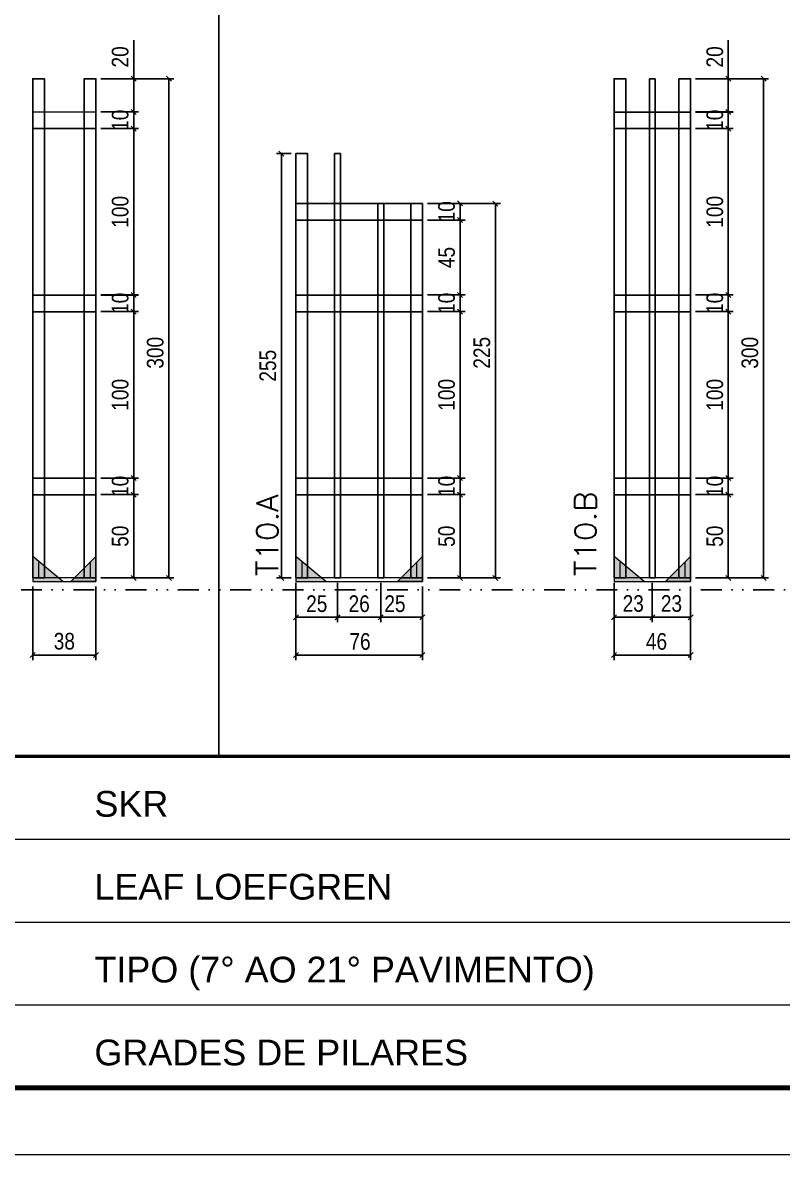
# Model space of a CAD drawing. Extents: x 14400 to 27878, y -21631 to 6985.
# Drawn here: x 19838 to 20294, y -957 to -277 of the extents above; entities that cross this region are included whole.
import ezdxf

# ---------------------------------------------------------------- set-up
doc = ezdxf.new("R2010")
doc.units = 0
for name, pattern in [('CONTINUO', [0]), ('DASHED', [0.75, 0.5, -0.25]), ('DIVIDE2', [0.625, 0.25, -0.125, 0, -0.125, 0, -0.125]), ('HIDDEN', [0.375, 0.25, -0.125])]:
    doc.linetypes.add(name, pattern=pattern)
for name, color, linetype in [('COTA', 241, 'Continuous'), ('Nível', 160, 'Continuous'), ('SARR_2.2x10', 60, 'Continuous'), ('SARR_3.5x7', 81, 'Continuous'), ('SARR_7x7', 40, 'Continuous')]:
    doc.layers.add(name, color=color, linetype=linetype)
for name, color, linetype, lineweight in [('Folhas', 255, 'Continuous', 9), ('Madeira', 126, 'Continuous', 18), ('Sarr 2.2x7', 40, 'Continuous', 9), ('SARRAFO DE PRESSAO', 251, 'DASHED', 9), ('Texto Seção', 7, 'Continuous', 15)]:
    doc.layers.add(name, color=color, linetype=linetype, lineweight=lineweight)
doc.styles.add('ARIAL', font='arial.ttf')
doc.styles.add('COTA TECNICA', font='techl___.ttf', dxfattribs={"height": 10})
doc.styles.add('REGUA-120', font='ROMANS.shx', dxfattribs={"height": 15})
doc.dimstyles.new('PAINEL', dxfattribs={"dimtxt": 10, "dimasz": 3, "dimexe": 3, "dimexo": 3, "dimgap": 3, "dimtad": 1, "dimdec": 1, "dimzin": 12, "dimdsep": 46, "dimtxsty": 'COTA TECNICA', "dimblk1": 'OBLIQUE', "dimblk2": 'OBLIQUE', "dimsah": 1, "dimcen": 0.9, "dimclrd": 4, "dimclre": 4, "dimclrt": 240, "dimadec": 1, "dimazin": 3, "dimtfac": 1, "dimtdec": 1, "dimtmove": 0, "dimatfit": 3, "dimfxl": 1, "dimtolj": 1, "dimtzin": 12, "dimarcsym": 0})

# ---------------------------------------------------------------- blocks, each defined once
blk = doc.blocks.new('9999999999')
at = {"color": 30, "linetype": 'CONTINUO'}
for p, q in [((98564.56, 34379.64), (99583.98, 34379.64)), ((98564.56, 34329.83), (99487.98, 34329.83)), ((98564.56, 34280.02), (99487.98, 34280.02))]:
    blk.add_line(p, q, dxfattribs=at)
at = {"color": 30, "linetype": 'CONTINUO', "const_width": 2}
blk.add_lwpolyline([(99583.98, 34230.21), (99583.98, 34414.45, 0.414214), (99568.98, 34429.45), (98228.98, 34429.45, 0.414214), (98213.98, 34414.45), (98213.98, 34245.21, 0.414214), (98228.98, 34230.21), (99583.98, 34230.21)], format="xyb", dxfattribs=at)
at = {"layer": 'Folhas'}
blk.add_lwpolyline([(98138.98, 34190.21), (99623.98, 34190.21), (99623.98, 35240.21), (98138.98, 35240.21)], close=True, dxfattribs=at)
at = {"layer": 'Folhas', "color": 30, "const_width": 3}
blk.add_lwpolyline([(98213.98, 34230.21), (99583.98, 34230.21), (99583.98, 35200.21), (98213.98, 35200.21)], close=True, dxfattribs=at)
at = {"color": 7, "linetype": 'Continuous', "ltscale": 5, "style": 'ARIAL'}
for s, height, p in [('SKR', 15.483, (98837.68, 34393.13)), ('LEAF LOEFGREN', 15.4829, (98837.68, 34343.32)), ('TIPO (7° AO 21° PAVIMENTO)', 15.4829, (98837.68, 34293.51)), ('GRADES DE PILARES', 15.4829, (98837.68, 34243.7))]:
    blk.add_text(s, height=height, dxfattribs=at).set_placement(p)
blk = doc.blocks.new('_Oblique')
at = {"color": 0, "linetype": 'ByBlock', "lineweight": -2}
blk.add_line((-0.5, -0.5), (0.5, 0.5), dxfattribs=at)
blk = doc.blocks.new('*D7267')
at = {"layer": 'COTA', "color": 4, "lineweight": -2, "transparency": 16777216}
for p, q in [((19884.59, -560.24), (19907.29, -560.24)), ((19904.29, -610.24), (19904.29, -560.24)), ((19884.59, -610.24), (19907.29, -610.24))]:
    blk.add_line(p, q, dxfattribs=at)
at = {"layer": 'Defpoints', "color": 0, "transparency": 16777216}
for p in [(19881.59, -560.24), (19904.29, -560.24), (19881.59, -610.24)]:
    blk.add_point(p, dxfattribs=at)
at = {"layer": 'COTA', "color": 4, "lineweight": -2, "transparency": 16777216, "xscale": 3, "yscale": 3, "zscale": 3}
for p, rotation in [((19904.29, -560.24), 90), ((19904.29, -610.24), 270)]:
    blk.add_blockref('_Oblique', p, dxfattribs=dict(at, rotation=rotation))
at = {"layer": 'COTA', "color": 240, "transparency": 16777216, "insert": (19896.18, -585.24), "char_height": 10, "attachment_point": 5, "rotation": 90, "style": 'COTA TECNICA'}
blk.add_mtext('\\A1;50', dxfattribs=at)
blk = doc.blocks.new('*D7268')
at = {"layer": 'COTA', "color": 4, "lineweight": -2, "transparency": 16777216}
for p, q in [((19884.59, -550.24), (19907.29, -550.24)), ((19904.29, -560.24), (19904.29, -550.24)), ((19884.59, -560.24), (19907.29, -560.24))]:
    blk.add_line(p, q, dxfattribs=at)
at = {"layer": 'Defpoints', "color": 0, "transparency": 16777216}
for p in [(19881.59, -550.24), (19904.29, -550.24), (19881.59, -560.24)]:
    blk.add_point(p, dxfattribs=at)
at = {"layer": 'COTA', "color": 4, "lineweight": -2, "transparency": 16777216, "xscale": 3, "yscale": 3, "zscale": 3}
for p, rotation in [((19904.29, -550.24), 90), ((19904.29, -560.24), 270)]:
    blk.add_blockref('_Oblique', p, dxfattribs=dict(at, rotation=rotation))
at = {"layer": 'COTA', "color": 240, "transparency": 16777216, "insert": (19896.19, -555.24), "char_height": 10, "attachment_point": 5, "rotation": 90, "style": 'COTA TECNICA'}
blk.add_mtext('\\A1;10', dxfattribs=at)
blk = doc.blocks.new('*D7269')
at = {"layer": 'COTA', "color": 4, "lineweight": -2, "transparency": 16777216}
for p, q in [((19884.59, -450.24), (19907.29, -450.24)), ((19904.29, -550.24), (19904.29, -450.24)), ((19884.59, -550.24), (19907.29, -550.24))]:
    blk.add_line(p, q, dxfattribs=at)
at = {"layer": 'Defpoints', "color": 0, "transparency": 16777216}
for p in [(19881.59, -450.24), (19904.29, -450.24), (19881.59, -550.24)]:
    blk.add_point(p, dxfattribs=at)
at = {"layer": 'COTA', "color": 4, "lineweight": -2, "transparency": 16777216, "xscale": 3, "yscale": 3, "zscale": 3}
for p, rotation in [((19904.29, -450.24), 90), ((19904.29, -550.24), 270)]:
    blk.add_blockref('_Oblique', p, dxfattribs=dict(at, rotation=rotation))
at = {"layer": 'COTA', "color": 240, "transparency": 16777216, "insert": (19896.19, -500.24), "char_height": 10, "attachment_point": 5, "rotation": 90, "style": 'COTA TECNICA'}
blk.add_mtext('\\A1;100', dxfattribs=at)
blk = doc.blocks.new('*D7270')
at = {"layer": 'COTA', "color": 4, "lineweight": -2, "transparency": 16777216}
for p, q in [((19884.59, -440.24), (19907.29, -440.24)), ((19904.29, -450.24), (19904.29, -440.24)), ((19884.59, -450.24), (19907.29, -450.24))]:
    blk.add_line(p, q, dxfattribs=at)
at = {"layer": 'Defpoints', "color": 0, "transparency": 16777216}
for p in [(19881.59, -440.24), (19904.29, -440.24), (19881.59, -450.24)]:
    blk.add_point(p, dxfattribs=at)
at = {"layer": 'COTA', "color": 4, "lineweight": -2, "transparency": 16777216, "xscale": 3, "yscale": 3, "zscale": 3}
for p, rotation in [((19904.29, -440.24), 90), ((19904.29, -450.24), 270)]:
    blk.add_blockref('_Oblique', p, dxfattribs=dict(at, rotation=rotation))
at = {"layer": 'COTA', "color": 240, "transparency": 16777216, "insert": (19896.19, -445.24), "char_height": 10, "attachment_point": 5, "rotation": 90, "style": 'COTA TECNICA'}
blk.add_mtext('\\A1;10', dxfattribs=at)
blk = doc.blocks.new('*D7272')
at = {"layer": 'COTA', "color": 4, "lineweight": -2, "transparency": 16777216}
for p, q in [((19884.59, -330.24), (19907.29, -330.24)), ((19904.29, -340.24), (19904.29, -330.24)), ((19884.59, -340.24), (19907.29, -340.24))]:
    blk.add_line(p, q, dxfattribs=at)
at = {"layer": 'Defpoints', "color": 0, "transparency": 16777216}
for p in [(19881.59, -330.24), (19904.29, -330.24), (19881.59, -340.24)]:
    blk.add_point(p, dxfattribs=at)
at = {"layer": 'COTA', "color": 4, "lineweight": -2, "transparency": 16777216, "xscale": 3, "yscale": 3, "zscale": 3}
for p, rotation in [((19904.29, -330.24), 90), ((19904.29, -340.24), 270)]:
    blk.add_blockref('_Oblique', p, dxfattribs=dict(at, rotation=rotation))
at = {"layer": 'COTA', "color": 240, "transparency": 16777216, "insert": (19896.19, -335.24), "char_height": 10, "attachment_point": 5, "rotation": 90, "style": 'COTA TECNICA'}
blk.add_mtext('\\A1;10', dxfattribs=at)
blk = doc.blocks.new('*D7273')
at = {"layer": 'COTA', "color": 4, "lineweight": -2, "transparency": 16777216}
for p, q in [((19884.6, -310.27), (19928.51, -310.27)), ((19925.51, -610.28), (19925.51, -310.27)), ((19884.59, -610.28), (19928.51, -610.28))]:
    blk.add_line(p, q, dxfattribs=at)
at = {"layer": 'Defpoints', "color": 0, "transparency": 16777216}
for p in [(19881.6, -310.27), (19925.51, -310.27), (19881.59, -610.28)]:
    blk.add_point(p, dxfattribs=at)
at = {"layer": 'COTA', "color": 4, "lineweight": -2, "transparency": 16777216, "xscale": 3, "yscale": 3, "zscale": 3}
for p, rotation in [((19925.51, -310.27), 90), ((19925.51, -610.28), 270)]:
    blk.add_blockref('_Oblique', p, dxfattribs=dict(at, rotation=rotation))
at = {"layer": 'COTA', "color": 240, "transparency": 16777216, "insert": (19917.29, -474.97), "char_height": 10, "attachment_point": 5, "rotation": 90, "style": 'COTA TECNICA'}
blk.add_mtext('\\A1;300', dxfattribs=at)
blk = doc.blocks.new('*D7277')
at = {"layer": 'COTA', "color": 4, "lineweight": -2, "transparency": 16777216}
for p, q in [((19843.59, -615.44), (19843.59, -659.62)), ((19881.59, -615.44), (19881.59, -659.62)), ((19843.59, -656.62), (19881.59, -656.62))]:
    blk.add_line(p, q, dxfattribs=at)
at = {"layer": 'Defpoints', "color": 0, "transparency": 16777216}
for p in [(19843.59, -612.44), (19881.59, -612.44), (19881.59, -656.62)]:
    blk.add_point(p, dxfattribs=at)
at = {"layer": 'COTA', "color": 4, "lineweight": -2, "transparency": 16777216, "xscale": 3, "yscale": 3, "zscale": 3, "rotation": 180}
blk.add_blockref('_Oblique', (19843.59, -656.62), dxfattribs=at)
at = {"layer": 'COTA', "color": 4, "lineweight": -2, "transparency": 16777216, "xscale": 3, "yscale": 3, "zscale": 3}
blk.add_blockref('_Oblique', (19881.59, -656.62), dxfattribs=at)
at = {"layer": 'COTA', "color": 240, "transparency": 16777216, "insert": (19862.59, -648.38), "char_height": 10, "attachment_point": 5, "style": 'COTA TECNICA'}
blk.add_mtext('\\A1;38', dxfattribs=at)
blk = doc.blocks.new('*D7339')
at = {"layer": 'COTA', "color": 4, "lineweight": -2, "transparency": 16777216}
for p, q in [((20001.9, -628.44), (20001.9, -659.62)), ((20077.9, -628.44), (20077.9, -659.62)), ((20077.9, -656.62), (20001.9, -656.62))]:
    blk.add_line(p, q, dxfattribs=at)
at = {"layer": 'Defpoints', "color": 0, "transparency": 16777216}
for p in [(20001.9, -625.44), (20077.9, -625.44), (20001.9, -656.62)]:
    blk.add_point(p, dxfattribs=at)
at = {"layer": 'COTA', "color": 4, "lineweight": -2, "transparency": 16777216, "xscale": 3, "yscale": 3, "zscale": 3, "rotation": 180}
blk.add_blockref('_Oblique', (20001.9, -656.62), dxfattribs=at)
at = {"layer": 'COTA', "color": 4, "lineweight": -2, "transparency": 16777216, "xscale": 3, "yscale": 3, "zscale": 3}
blk.add_blockref('_Oblique', (20077.9, -656.62), dxfattribs=at)
at = {"layer": 'COTA', "color": 240, "transparency": 16777216, "insert": (20040.4, -648.52), "char_height": 10, "attachment_point": 5, "style": 'COTA TECNICA'}
blk.add_mtext('\\A1;76', dxfattribs=at)
blk = doc.blocks.new('*D7340')
at = {"layer": 'COTA', "color": 4, "lineweight": -2, "transparency": 16777216}
for p, q in [((20001.9, -613.24), (20001.9, -636.94)), ((20026.9, -613.24), (20026.9, -636.94)), ((20026.9, -633.94), (20001.9, -633.94))]:
    blk.add_line(p, q, dxfattribs=at)
at = {"layer": 'Defpoints', "color": 0, "transparency": 16777216}
for p in [(20001.9, -610.24), (20026.9, -610.24), (20001.9, -633.94)]:
    blk.add_point(p, dxfattribs=at)
at = {"layer": 'COTA', "color": 4, "lineweight": -2, "transparency": 16777216, "xscale": 3, "yscale": 3, "zscale": 3, "rotation": 180}
blk.add_blockref('_Oblique', (20001.9, -633.94), dxfattribs=at)
at = {"layer": 'COTA', "color": 4, "lineweight": -2, "transparency": 16777216, "xscale": 3, "yscale": 3, "zscale": 3}
blk.add_blockref('_Oblique', (20026.9, -633.94), dxfattribs=at)
at = {"layer": 'COTA', "color": 240, "transparency": 16777216, "insert": (20014.4, -625.83), "char_height": 10, "attachment_point": 5, "style": 'COTA TECNICA'}
blk.add_mtext('\\A1;25', dxfattribs=at)
blk = doc.blocks.new('*D7341')
at = {"layer": 'COTA', "color": 4, "lineweight": -2, "transparency": 16777216}
for p, q in [((20052.9, -613.24), (20052.9, -636.94)), ((20077.9, -615.44), (20077.9, -636.94)), ((20052.9, -633.94), (20077.9, -633.94))]:
    blk.add_line(p, q, dxfattribs=at)
at = {"layer": 'Defpoints', "color": 0, "transparency": 16777216}
for p in [(20052.9, -610.24), (20077.9, -612.44), (20077.9, -633.94)]:
    blk.add_point(p, dxfattribs=at)
at = {"layer": 'COTA', "color": 4, "lineweight": -2, "transparency": 16777216, "xscale": 3, "yscale": 3, "zscale": 3, "rotation": 180}
blk.add_blockref('_Oblique', (20052.9, -633.94), dxfattribs=at)
at = {"layer": 'COTA', "color": 4, "lineweight": -2, "transparency": 16777216, "xscale": 3, "yscale": 3, "zscale": 3}
blk.add_blockref('_Oblique', (20077.9, -633.94), dxfattribs=at)
at = {"layer": 'COTA', "color": 240, "transparency": 16777216, "insert": (20061.4, -625.83), "char_height": 10, "attachment_point": 5, "style": 'COTA TECNICA'}
blk.add_mtext('\\A1;25', dxfattribs=at)
blk = doc.blocks.new('*D7342')
at = {"layer": 'COTA', "color": 4, "lineweight": -2, "transparency": 16777216}
for p, q in [((20080.9, -560.24), (20103.6, -560.24)), ((20100.6, -610.24), (20100.6, -560.24)), ((20080.9, -610.24), (20103.6, -610.24))]:
    blk.add_line(p, q, dxfattribs=at)
at = {"layer": 'Defpoints', "color": 0, "transparency": 16777216}
for p in [(20077.9, -560.24), (20100.6, -560.24), (20077.9, -610.24)]:
    blk.add_point(p, dxfattribs=at)
at = {"layer": 'COTA', "color": 4, "lineweight": -2, "transparency": 16777216, "xscale": 3, "yscale": 3, "zscale": 3}
for p, rotation in [((20100.6, -560.24), 90), ((20100.6, -610.24), 270)]:
    blk.add_blockref('_Oblique', p, dxfattribs=dict(at, rotation=rotation))
at = {"layer": 'COTA', "color": 240, "transparency": 16777216, "insert": (20092.49, -585.24), "char_height": 10, "attachment_point": 5, "rotation": 90, "style": 'COTA TECNICA'}
blk.add_mtext('\\A1;50', dxfattribs=at)
blk = doc.blocks.new('*D7343')
at = {"layer": 'COTA', "color": 4, "lineweight": -2, "transparency": 16777216}
for p, q in [((20026.9, -613.24), (20026.9, -636.94)), ((20052.9, -613.24), (20052.9, -636.94)), ((20026.9, -633.94), (20052.9, -633.94))]:
    blk.add_line(p, q, dxfattribs=at)
at = {"layer": 'Defpoints', "color": 0, "transparency": 16777216}
for p in [(20026.9, -610.24), (20052.9, -610.24), (20052.9, -633.94)]:
    blk.add_point(p, dxfattribs=at)
at = {"layer": 'COTA', "color": 4, "lineweight": -2, "transparency": 16777216, "xscale": 3, "yscale": 3, "zscale": 3, "rotation": 180}
blk.add_blockref('_Oblique', (20026.9, -633.94), dxfattribs=at)
at = {"layer": 'COTA', "color": 4, "lineweight": -2, "transparency": 16777216, "xscale": 3, "yscale": 3, "zscale": 3}
blk.add_blockref('_Oblique', (20052.9, -633.94), dxfattribs=at)
at = {"layer": 'COTA', "color": 240, "transparency": 16777216, "insert": (20039.9, -625.84), "char_height": 10, "attachment_point": 5, "style": 'COTA TECNICA'}
blk.add_mtext('\\A1;26', dxfattribs=at)
blk = doc.blocks.new('*D7344')
at = {"layer": 'COTA', "color": 4, "lineweight": -2, "transparency": 16777216}
for p, q in [((20080.9, -550.24), (20103.6, -550.24)), ((20100.6, -560.24), (20100.6, -550.24)), ((20080.9, -560.24), (20103.6, -560.24))]:
    blk.add_line(p, q, dxfattribs=at)
at = {"layer": 'Defpoints', "color": 0, "transparency": 16777216}
for p in [(20077.9, -550.24), (20100.6, -550.24), (20077.9, -560.24)]:
    blk.add_point(p, dxfattribs=at)
at = {"layer": 'COTA', "color": 4, "lineweight": -2, "transparency": 16777216, "xscale": 3, "yscale": 3, "zscale": 3}
for p, rotation in [((20100.6, -550.24), 90), ((20100.6, -560.24), 270)]:
    blk.add_blockref('_Oblique', p, dxfattribs=dict(at, rotation=rotation))
at = {"layer": 'COTA', "color": 240, "transparency": 16777216, "insert": (20092.49, -555.24), "char_height": 10, "attachment_point": 5, "rotation": 90, "style": 'COTA TECNICA'}
blk.add_mtext('\\A1;10', dxfattribs=at)
blk = doc.blocks.new('*D7345')
at = {"layer": 'COTA', "color": 4, "lineweight": -2, "transparency": 16777216}
for p, q in [((20080.9, -450.24), (20103.6, -450.24)), ((20100.6, -550.24), (20100.6, -450.24)), ((20080.9, -550.24), (20103.6, -550.24))]:
    blk.add_line(p, q, dxfattribs=at)
at = {"layer": 'Defpoints', "color": 0, "transparency": 16777216}
for p in [(20077.9, -450.24), (20100.6, -450.24), (20077.9, -550.24)]:
    blk.add_point(p, dxfattribs=at)
at = {"layer": 'COTA', "color": 4, "lineweight": -2, "transparency": 16777216, "xscale": 3, "yscale": 3, "zscale": 3}
for p, rotation in [((20100.6, -450.24), 90), ((20100.6, -550.24), 270)]:
    blk.add_blockref('_Oblique', p, dxfattribs=dict(at, rotation=rotation))
at = {"layer": 'COTA', "color": 240, "transparency": 16777216, "insert": (20092.49, -500.24), "char_height": 10, "attachment_point": 5, "rotation": 90, "style": 'COTA TECNICA'}
blk.add_mtext('\\A1;100', dxfattribs=at)
blk = doc.blocks.new('*D7346')
at = {"layer": 'COTA', "color": 4, "lineweight": -2, "transparency": 16777216}
for p, q in [((20080.9, -440.24), (20103.6, -440.24)), ((20100.6, -450.24), (20100.6, -440.24)), ((20080.9, -450.24), (20103.6, -450.24))]:
    blk.add_line(p, q, dxfattribs=at)
at = {"layer": 'Defpoints', "color": 0, "transparency": 16777216}
for p in [(20077.9, -440.24), (20100.6, -440.24), (20077.9, -450.24)]:
    blk.add_point(p, dxfattribs=at)
at = {"layer": 'COTA', "color": 4, "lineweight": -2, "transparency": 16777216, "xscale": 3, "yscale": 3, "zscale": 3}
for p, rotation in [((20100.6, -440.24), 90), ((20100.6, -450.24), 270)]:
    blk.add_blockref('_Oblique', p, dxfattribs=dict(at, rotation=rotation))
at = {"layer": 'COTA', "color": 240, "transparency": 16777216, "insert": (20092.49, -445.24), "char_height": 10, "attachment_point": 5, "rotation": 90, "style": 'COTA TECNICA'}
blk.add_mtext('\\A1;10', dxfattribs=at)
blk = doc.blocks.new('*D7347')
at = {"layer": 'COTA', "color": 4, "lineweight": -2, "transparency": 16777216}
for p, q in [((20080.9, -395.24), (20103.6, -395.24)), ((20100.6, -440.24), (20100.6, -395.24)), ((20080.9, -440.24), (20103.6, -440.24))]:
    blk.add_line(p, q, dxfattribs=at)
at = {"layer": 'Defpoints', "color": 0, "transparency": 16777216}
for p in [(20077.9, -395.24), (20100.6, -395.24), (20077.9, -440.24)]:
    blk.add_point(p, dxfattribs=at)
at = {"layer": 'COTA', "color": 4, "lineweight": -2, "transparency": 16777216, "xscale": 3, "yscale": 3, "zscale": 3}
for p, rotation in [((20100.6, -395.24), 90), ((20100.6, -440.24), 270)]:
    blk.add_blockref('_Oblique', p, dxfattribs=dict(at, rotation=rotation))
at = {"layer": 'COTA', "color": 240, "transparency": 16777216, "insert": (20092.49, -417.74), "char_height": 10, "attachment_point": 5, "rotation": 90, "style": 'COTA TECNICA'}
blk.add_mtext('\\A1;45', dxfattribs=at)
blk = doc.blocks.new('*D7348')
at = {"layer": 'COTA', "color": 4, "lineweight": -2, "transparency": 16777216}
for p, q in [((20080.9, -385.24), (20103.6, -385.24)), ((20100.6, -395.24), (20100.6, -385.24)), ((20080.9, -395.24), (20103.6, -395.24))]:
    blk.add_line(p, q, dxfattribs=at)
at = {"layer": 'Defpoints', "color": 0, "transparency": 16777216}
for p in [(20077.9, -385.24), (20100.6, -385.24), (20077.9, -395.24)]:
    blk.add_point(p, dxfattribs=at)
at = {"layer": 'COTA', "color": 4, "lineweight": -2, "transparency": 16777216, "xscale": 3, "yscale": 3, "zscale": 3}
for p, rotation in [((20100.6, -385.24), 90), ((20100.6, -395.24), 270)]:
    blk.add_blockref('_Oblique', p, dxfattribs=dict(at, rotation=rotation))
at = {"layer": 'COTA', "color": 240, "transparency": 16777216, "insert": (20092.49, -390.24), "char_height": 10, "attachment_point": 5, "rotation": 90, "style": 'COTA TECNICA'}
blk.add_mtext('\\A1;10', dxfattribs=at)
blk = doc.blocks.new('*D7349')
at = {"layer": 'COTA', "color": 4, "lineweight": -2, "transparency": 16777216}
for p, q in [((20080.9, -385.28), (20124.81, -385.28)), ((20121.81, -610.28), (20121.81, -385.28)), ((20080.9, -610.28), (20124.81, -610.28))]:
    blk.add_line(p, q, dxfattribs=at)
at = {"layer": 'Defpoints', "color": 0, "transparency": 16777216}
for p in [(20077.9, -385.28), (20121.81, -385.28), (20077.9, -610.28)]:
    blk.add_point(p, dxfattribs=at)
at = {"layer": 'COTA', "color": 4, "lineweight": -2, "transparency": 16777216, "xscale": 3, "yscale": 3, "zscale": 3}
for p, rotation in [((20121.81, -385.28), 90), ((20121.81, -610.28), 270)]:
    blk.add_blockref('_Oblique', p, dxfattribs=dict(at, rotation=rotation))
at = {"layer": 'COTA', "color": 240, "transparency": 16777216, "insert": (20113.7, -474.98), "char_height": 10, "attachment_point": 5, "rotation": 90, "style": 'COTA TECNICA'}
blk.add_mtext('\\A1;225', dxfattribs=at)
blk = doc.blocks.new('*D7350')
at = {"layer": 'COTA', "color": 4, "lineweight": -2, "transparency": 16777216}
for p, q in [((20193.19, -628.44), (20193.19, -659.62)), ((20239.19, -628.44), (20239.19, -659.62)), ((20239.19, -656.62), (20193.19, -656.62))]:
    blk.add_line(p, q, dxfattribs=at)
at = {"layer": 'Defpoints', "color": 0, "transparency": 16777216}
for p in [(20193.19, -625.44), (20239.19, -625.44), (20193.19, -656.62)]:
    blk.add_point(p, dxfattribs=at)
at = {"layer": 'COTA', "color": 4, "lineweight": -2, "transparency": 16777216, "xscale": 3, "yscale": 3, "zscale": 3, "rotation": 180}
blk.add_blockref('_Oblique', (20193.19, -656.62), dxfattribs=at)
at = {"layer": 'COTA', "color": 4, "lineweight": -2, "transparency": 16777216, "xscale": 3, "yscale": 3, "zscale": 3}
blk.add_blockref('_Oblique', (20239.19, -656.62), dxfattribs=at)
at = {"layer": 'COTA', "color": 240, "transparency": 16777216, "insert": (20218.69, -648.52), "char_height": 10, "attachment_point": 5, "style": 'COTA TECNICA'}
blk.add_mtext('\\A1;46', dxfattribs=at)
blk = doc.blocks.new('*D7351')
at = {"layer": 'COTA', "color": 4, "lineweight": -2, "transparency": 16777216}
for p, q in [((20193.19, -613.24), (20193.19, -636.94)), ((20216.19, -613.24), (20216.19, -636.94)), ((20216.19, -633.94), (20193.19, -633.94))]:
    blk.add_line(p, q, dxfattribs=at)
at = {"layer": 'Defpoints', "color": 0, "transparency": 16777216}
for p in [(20193.19, -610.24), (20216.19, -610.24), (20193.19, -633.94)]:
    blk.add_point(p, dxfattribs=at)
at = {"layer": 'COTA', "color": 4, "lineweight": -2, "transparency": 16777216, "xscale": 3, "yscale": 3, "zscale": 3, "rotation": 180}
blk.add_blockref('_Oblique', (20193.19, -633.94), dxfattribs=at)
at = {"layer": 'COTA', "color": 4, "lineweight": -2, "transparency": 16777216, "xscale": 3, "yscale": 3, "zscale": 3}
blk.add_blockref('_Oblique', (20216.19, -633.94), dxfattribs=at)
at = {"layer": 'COTA', "color": 240, "transparency": 16777216, "insert": (20204.69, -625.72), "char_height": 10, "attachment_point": 5, "style": 'COTA TECNICA'}
blk.add_mtext('\\A1;23', dxfattribs=at)
blk = doc.blocks.new('*D7352')
at = {"layer": 'COTA', "color": 4, "lineweight": -2, "transparency": 16777216}
for p, q in [((20242.19, -560.24), (20264.89, -560.24)), ((20261.89, -610.24), (20261.89, -560.24)), ((20242.19, -610.24), (20264.89, -610.24))]:
    blk.add_line(p, q, dxfattribs=at)
at = {"layer": 'Defpoints', "color": 0, "transparency": 16777216}
for p in [(20239.19, -560.24), (20261.89, -560.24), (20239.19, -610.24)]:
    blk.add_point(p, dxfattribs=at)
at = {"layer": 'COTA', "color": 4, "lineweight": -2, "transparency": 16777216, "xscale": 3, "yscale": 3, "zscale": 3}
for p, rotation in [((20261.89, -560.24), 90), ((20261.89, -610.24), 270)]:
    blk.add_blockref('_Oblique', p, dxfattribs=dict(at, rotation=rotation))
at = {"layer": 'COTA', "color": 240, "transparency": 16777216, "insert": (20253.78, -585.24), "char_height": 10, "attachment_point": 5, "rotation": 90, "style": 'COTA TECNICA'}
blk.add_mtext('\\A1;50', dxfattribs=at)
blk = doc.blocks.new('*D7353')
at = {"layer": 'COTA', "color": 4, "lineweight": -2, "transparency": 16777216}
for p, q in [((20242.19, -550.24), (20264.89, -550.24)), ((20261.89, -560.24), (20261.89, -550.24)), ((20242.19, -560.24), (20264.89, -560.24))]:
    blk.add_line(p, q, dxfattribs=at)
at = {"layer": 'Defpoints', "color": 0, "transparency": 16777216}
for p in [(20239.19, -550.24), (20261.89, -550.24), (20239.19, -560.24)]:
    blk.add_point(p, dxfattribs=at)
at = {"layer": 'COTA', "color": 4, "lineweight": -2, "transparency": 16777216, "xscale": 3, "yscale": 3, "zscale": 3}
for p, rotation in [((20261.89, -550.24), 90), ((20261.89, -560.24), 270)]:
    blk.add_blockref('_Oblique', p, dxfattribs=dict(at, rotation=rotation))
at = {"layer": 'COTA', "color": 240, "transparency": 16777216, "insert": (20253.79, -555.24), "char_height": 10, "attachment_point": 5, "rotation": 90, "style": 'COTA TECNICA'}
blk.add_mtext('\\A1;10', dxfattribs=at)
blk = doc.blocks.new('*D7354')
at = {"layer": 'COTA', "color": 4, "lineweight": -2, "transparency": 16777216}
for p, q in [((20242.19, -450.24), (20264.89, -450.24)), ((20261.89, -550.24), (20261.89, -450.24)), ((20242.19, -550.24), (20264.89, -550.24))]:
    blk.add_line(p, q, dxfattribs=at)
at = {"layer": 'Defpoints', "color": 0, "transparency": 16777216}
for p in [(20239.19, -450.24), (20261.89, -450.24), (20239.19, -550.24)]:
    blk.add_point(p, dxfattribs=at)
at = {"layer": 'COTA', "color": 4, "lineweight": -2, "transparency": 16777216, "xscale": 3, "yscale": 3, "zscale": 3}
for p, rotation in [((20261.89, -450.24), 90), ((20261.89, -550.24), 270)]:
    blk.add_blockref('_Oblique', p, dxfattribs=dict(at, rotation=rotation))
at = {"layer": 'COTA', "color": 240, "transparency": 16777216, "insert": (20253.79, -500.24), "char_height": 10, "attachment_point": 5, "rotation": 90, "style": 'COTA TECNICA'}
blk.add_mtext('\\A1;100', dxfattribs=at)
blk = doc.blocks.new('*D7355')
at = {"layer": 'COTA', "color": 4, "lineweight": -2, "transparency": 16777216}
for p, q in [((20242.19, -440.24), (20264.89, -440.24)), ((20261.89, -450.24), (20261.89, -440.24)), ((20242.19, -450.24), (20264.89, -450.24))]:
    blk.add_line(p, q, dxfattribs=at)
at = {"layer": 'Defpoints', "color": 0, "transparency": 16777216}
for p in [(20239.19, -440.24), (20261.89, -440.24), (20239.19, -450.24)]:
    blk.add_point(p, dxfattribs=at)
at = {"layer": 'COTA', "color": 4, "lineweight": -2, "transparency": 16777216, "xscale": 3, "yscale": 3, "zscale": 3}
for p, rotation in [((20261.89, -440.24), 90), ((20261.89, -450.24), 270)]:
    blk.add_blockref('_Oblique', p, dxfattribs=dict(at, rotation=rotation))
at = {"layer": 'COTA', "color": 240, "transparency": 16777216, "insert": (20253.79, -445.24), "char_height": 10, "attachment_point": 5, "rotation": 90, "style": 'COTA TECNICA'}
blk.add_mtext('\\A1;10', dxfattribs=at)
blk = doc.blocks.new('*D7356')
at = {"layer": 'COTA', "color": 4, "lineweight": -2, "transparency": 16777216}
for p, q in [((20242.19, -340.28), (20264.89, -340.28)), ((20261.89, -440.24), (20261.89, -340.28)), ((20242.19, -440.24), (20264.89, -440.24))]:
    blk.add_line(p, q, dxfattribs=at)
at = {"layer": 'Defpoints', "color": 0, "transparency": 16777216}
for p in [(20239.19, -340.28), (20261.89, -340.28), (20239.19, -440.24)]:
    blk.add_point(p, dxfattribs=at)
at = {"layer": 'COTA', "color": 4, "lineweight": -2, "transparency": 16777216, "xscale": 3, "yscale": 3, "zscale": 3}
for p, rotation in [((20261.89, -340.28), 90), ((20261.89, -440.24), 270)]:
    blk.add_blockref('_Oblique', p, dxfattribs=dict(at, rotation=rotation))
at = {"layer": 'COTA', "color": 240, "transparency": 16777216, "insert": (20253.79, -390.26), "char_height": 10, "attachment_point": 5, "rotation": 90, "style": 'COTA TECNICA'}
blk.add_mtext('\\A1;100', dxfattribs=at)
blk = doc.blocks.new('*D7357')
at = {"layer": 'COTA', "color": 4, "lineweight": -2, "transparency": 16777216}
for p, q in [((20242.19, -330.24), (20264.89, -330.24)), ((20261.89, -340.24), (20261.89, -330.24)), ((20242.19, -340.24), (20264.89, -340.24))]:
    blk.add_line(p, q, dxfattribs=at)
at = {"layer": 'Defpoints', "color": 0, "transparency": 16777216}
for p in [(20239.19, -330.24), (20261.89, -330.24), (20239.19, -340.24)]:
    blk.add_point(p, dxfattribs=at)
at = {"layer": 'COTA', "color": 4, "lineweight": -2, "transparency": 16777216, "xscale": 3, "yscale": 3, "zscale": 3}
for p, rotation in [((20261.89, -330.24), 90), ((20261.89, -340.24), 270)]:
    blk.add_blockref('_Oblique', p, dxfattribs=dict(at, rotation=rotation))
at = {"layer": 'COTA', "color": 240, "transparency": 16777216, "insert": (20253.79, -335.24), "char_height": 10, "attachment_point": 5, "rotation": 90, "style": 'COTA TECNICA'}
blk.add_mtext('\\A1;10', dxfattribs=at)
blk = doc.blocks.new('*D7358')
at = {"layer": 'COTA', "color": 4, "lineweight": -2, "transparency": 16777216}
for p, q in [((20242.19, -310.28), (20286.11, -310.28)), ((20283.11, -610.28), (20283.11, -310.28)), ((20242.19, -610.28), (20286.11, -610.28))]:
    blk.add_line(p, q, dxfattribs=at)
at = {"layer": 'Defpoints', "color": 0, "transparency": 16777216}
for p in [(20239.19, -310.28), (20283.11, -310.28), (20239.19, -610.28)]:
    blk.add_point(p, dxfattribs=at)
at = {"layer": 'COTA', "color": 4, "lineweight": -2, "transparency": 16777216, "xscale": 3, "yscale": 3, "zscale": 3}
for p, rotation in [((20283.11, -310.28), 90), ((20283.11, -610.28), 270)]:
    blk.add_blockref('_Oblique', p, dxfattribs=dict(at, rotation=rotation))
at = {"layer": 'COTA', "color": 240, "transparency": 16777216, "insert": (20274.89, -474.98), "char_height": 10, "attachment_point": 5, "rotation": 90, "style": 'COTA TECNICA'}
blk.add_mtext('\\A1;300', dxfattribs=at)
blk = doc.blocks.new('*D7359')
at = {"layer": 'COTA', "color": 4, "lineweight": -2, "transparency": 16777216}
for p, q in [((20216.19, -613.24), (20216.19, -636.94)), ((20239.19, -615.44), (20239.19, -636.94)), ((20216.19, -633.94), (20239.19, -633.94))]:
    blk.add_line(p, q, dxfattribs=at)
at = {"layer": 'Defpoints', "color": 0, "transparency": 16777216}
for p in [(20216.19, -610.24), (20239.19, -612.44), (20239.19, -633.94)]:
    blk.add_point(p, dxfattribs=at)
at = {"layer": 'COTA', "color": 4, "lineweight": -2, "transparency": 16777216, "xscale": 3, "yscale": 3, "zscale": 3, "rotation": 180}
blk.add_blockref('_Oblique', (20216.19, -633.94), dxfattribs=at)
at = {"layer": 'COTA', "color": 4, "lineweight": -2, "transparency": 16777216, "xscale": 3, "yscale": 3, "zscale": 3}
blk.add_blockref('_Oblique', (20239.19, -633.94), dxfattribs=at)
at = {"layer": 'COTA', "color": 240, "transparency": 16777216, "insert": (20227.69, -625.72), "char_height": 10, "attachment_point": 5, "style": 'COTA TECNICA'}
blk.add_mtext('\\A1;23', dxfattribs=at)
blk = doc.blocks.new('*D7377')
at = {"layer": 'COTA', "color": 4, "lineweight": -2, "transparency": 16777216}
for p, q in [((19998.9, -355.28), (19990.1, -355.28)), ((19993.1, -355.28), (19993.1, -610.24)), ((19998.9, -610.24), (19990.1, -610.24))]:
    blk.add_line(p, q, dxfattribs=at)
at = {"layer": 'Defpoints', "color": 0, "transparency": 16777216}
for p in [(20001.9, -355.28), (19993.1, -610.24), (20001.9, -610.24)]:
    blk.add_point(p, dxfattribs=at)
at = {"layer": 'COTA', "color": 4, "lineweight": -2, "transparency": 16777216, "xscale": 3, "yscale": 3, "zscale": 3}
for p, rotation in [((19993.1, -355.28), 90), ((19993.1, -610.24), 270)]:
    blk.add_blockref('_Oblique', p, dxfattribs=dict(at, rotation=rotation))
at = {"layer": 'COTA', "color": 240, "transparency": 16777216, "insert": (19984.99, -482.76), "char_height": 10, "attachment_point": 5, "rotation": 90, "style": 'COTA TECNICA'}
blk.add_mtext('\\A1;255', dxfattribs=at)
blk = doc.blocks.new('*D7379')
at = {"layer": 'COTA', "color": 4, "lineweight": -2, "transparency": 16777216}
for p, q in [((20261.89, -310.28), (20261.89, -287.06)), ((20242.19, -310.28), (20264.89, -310.28)), ((20261.89, -330.28), (20261.89, -310.28)), ((20242.19, -330.28), (20264.89, -330.28))]:
    blk.add_line(p, q, dxfattribs=at)
at = {"layer": 'Defpoints', "color": 0, "transparency": 16777216}
for p in [(20239.19, -310.28), (20261.89, -310.28), (20239.19, -330.28)]:
    blk.add_point(p, dxfattribs=at)
at = {"layer": 'COTA', "color": 4, "lineweight": -2, "transparency": 16777216, "xscale": 3, "yscale": 3, "zscale": 3}
for p, rotation in [((20261.89, -310.28), 90), ((20261.89, -330.28), 270)]:
    blk.add_blockref('_Oblique', p, dxfattribs=dict(at, rotation=rotation))
at = {"layer": 'COTA', "color": 240, "transparency": 16777216, "insert": (20253.79, -297.17), "char_height": 10, "attachment_point": 5, "rotation": 90, "style": 'COTA TECNICA'}
blk.add_mtext('\\A1;20', dxfattribs=at)
blk = doc.blocks.new('*D7471')
at = {"layer": 'COTA', "color": 4, "lineweight": -2, "transparency": 16777216}
for p, q in [((19884.6, -340.27), (19907.29, -340.27)), ((19904.29, -440.27), (19904.29, -340.27)), ((19884.6, -440.27), (19907.29, -440.27))]:
    blk.add_line(p, q, dxfattribs=at)
at = {"layer": 'Defpoints', "color": 0, "transparency": 16777216}
for p in [(19881.6, -340.27), (19904.29, -340.27), (19881.6, -440.27)]:
    blk.add_point(p, dxfattribs=at)
at = {"layer": 'COTA', "color": 4, "lineweight": -2, "transparency": 16777216, "xscale": 3, "yscale": 3, "zscale": 3}
for p, rotation in [((19904.29, -340.27), 90), ((19904.29, -440.27), 270)]:
    blk.add_blockref('_Oblique', p, dxfattribs=dict(at, rotation=rotation))
at = {"layer": 'COTA', "color": 240, "transparency": 16777216, "insert": (19896.19, -390.27), "char_height": 10, "attachment_point": 5, "rotation": 90, "style": 'COTA TECNICA'}
blk.add_mtext('\\A1;100', dxfattribs=at)
blk = doc.blocks.new('*D7472')
at = {"layer": 'COTA', "color": 4, "lineweight": -2, "transparency": 16777216}
for p, q in [((19904.29, -310.27), (19904.29, -287.06)), ((19884.6, -310.27), (19907.29, -310.27)), ((19904.29, -330.27), (19904.29, -310.27)), ((19884.6, -330.27), (19907.29, -330.27))]:
    blk.add_line(p, q, dxfattribs=at)
at = {"layer": 'Defpoints', "color": 0, "transparency": 16777216}
for p in [(19881.6, -310.27), (19904.29, -310.27), (19881.6, -330.27)]:
    blk.add_point(p, dxfattribs=at)
at = {"layer": 'COTA', "color": 4, "lineweight": -2, "transparency": 16777216, "xscale": 3, "yscale": 3, "zscale": 3}
for p, rotation in [((19904.29, -310.27), 90), ((19904.29, -330.27), 270)]:
    blk.add_blockref('_Oblique', p, dxfattribs=dict(at, rotation=rotation))
at = {"layer": 'COTA', "color": 240, "transparency": 16777216, "insert": (19896.19, -297.17), "char_height": 10, "attachment_point": 5, "rotation": 90, "style": 'COTA TECNICA'}
blk.add_mtext('\\A1;20', dxfattribs=at)

msp = doc.modelspace()

# ---------------------------------------------------------------- hatches: boundary and pattern name
at = {"layer": 'Madeira'}
h = msp.add_hatch(color=252, dxfattribs=at)
h.dxf.hatch_style = 2
h.paths.add_polyline_path([(19843.59, -597.44), (19843.59, -612.44), (19861.59, -612.44)])
h = msp.add_hatch(color=252, dxfattribs=at)
h.dxf.hatch_style = 2
h.paths.add_polyline_path([(19881.59, -597.44), (19881.59, -612.44), (19866.59, -612.44)])
h = msp.add_hatch(color=252, dxfattribs=at)
h.dxf.hatch_style = 2
h.paths.add_polyline_path([(20001.9, -597.44), (20001.9, -612.44), (20019.9, -612.44)])
h = msp.add_hatch(color=252, dxfattribs=at)
h.dxf.hatch_style = 2
h.paths.add_polyline_path([(20077.9, -597.44), (20077.9, -612.44), (20062.9, -612.44)])
h = msp.add_hatch(color=252, dxfattribs=at)
h.dxf.hatch_style = 2
h.paths.add_polyline_path([(20193.19, -597.44), (20193.19, -612.44), (20211.19, -612.44)])
h = msp.add_hatch(color=252, dxfattribs=at)
h.dxf.hatch_style = 2
h.paths.add_polyline_path([(20239.19, -597.44), (20239.19, -612.44), (20224.19, -612.44)])

# ---------------------------------------------------------------- linework, layer by layer
at = {"layer": 'COTA'}
msp.add_line((19955.47, 53.28), (19955.47, -717.48), dxfattribs=at)
at = {"layer": 'Madeira', "color": 1, "linetype": 'HIDDEN'}
for p, q in [((19847.09, -600.94), (19847.09, -610.24)), ((19847.09, -600.94), (19847.09, -610.24)), ((19850.59, -604.44), (19850.59, -610.24)), ((19878.09, -600.94), (19878.09, -610.24)), ((19878.09, -600.94), (19878.09, -610.24)), ((20005.4, -600.94), (20005.4, -610.24)), ((20005.4, -600.94), (20005.4, -610.24)), ((20008.9, -604.44), (20008.9, -610.24)), ((20074.4, -600.94), (20074.4, -610.24)), ((20074.4, -600.94), (20074.4, -610.24)), ((20196.69, -600.94), (20196.69, -610.24)), ((20196.69, -600.94), (20196.69, -610.24)), ((20200.19, -604.44), (20200.19, -610.24)), ((20235.69, -600.94), (20235.69, -610.24)), ((20235.69, -600.94), (20235.69, -610.24)), ((19853.43, -610.24), (19843.59, -610.24)), ((19853.43, -610.24), (19843.59, -610.24)), ((19859.39, -610.24), (19843.59, -610.24)), ((19868.79, -610.24), (19881.59, -610.24)), ((19871.76, -610.24), (19881.59, -610.24)), ((19871.76, -610.24), (19881.59, -610.24)), ((20011.73, -610.24), (20001.9, -610.24)), ((20011.73, -610.24), (20001.9, -610.24)), ((20017.7, -610.24), (20001.9, -610.24)), ((20065.1, -610.24), (20077.9, -610.24)), ((20068.06, -610.24), (20077.9, -610.24)), ((20068.06, -610.24), (20077.9, -610.24)), ((20203.02, -610.24), (20193.19, -610.24)), ((20203.02, -610.24), (20193.19, -610.24)), ((20208.99, -610.24), (20193.19, -610.24)), ((20226.39, -610.24), (20239.19, -610.24)), ((20229.36, -610.24), (20239.19, -610.24)), ((20229.36, -610.24), (20239.19, -610.24))]:
    msp.add_line(p, q, dxfattribs=at)
at = {"layer": 'Madeira'}
for p, q in [((19843.59, -610.24), (19843.59, -612.44)), ((19843.59, -610.24), (19843.59, -612.44)), ((19843.59, -610.24), (19843.59, -612.44)), ((20001.9, -610.24), (20001.9, -612.44)), ((20001.9, -610.24), (20001.9, -612.44)), ((20001.9, -610.24), (20001.9, -612.44)), ((20193.19, -610.24), (20193.19, -612.44)), ((20193.19, -610.24), (20193.19, -612.44)), ((20193.19, -610.24), (20193.19, -612.44))]:
    msp.add_line(p, q, dxfattribs=at)
at = {"layer": 'Madeira', "color": 0}
for points in [[(19843.59, -597.44), (19843.59, -612.44), (19861.59, -612.44), (19843.59, -597.44)], [(19881.59, -597.44), (19881.59, -612.44), (19866.59, -612.44), (19881.59, -597.44)], [(20001.9, -597.44), (20001.9, -612.44), (20019.9, -612.44), (20001.9, -597.44)], [(20077.9, -597.44), (20077.9, -612.44), (20062.9, -612.44), (20077.9, -597.44)], [(20193.19, -597.44), (20193.19, -612.44), (20211.19, -612.44), (20193.19, -597.44)], [(20239.19, -597.44), (20239.19, -612.44), (20224.19, -612.44), (20239.19, -597.44)]]:
    msp.add_lwpolyline(points, dxfattribs=at)
at = {"layer": 'Nível', "color": 4, "linetype": 'DIVIDE2', "ltscale": 50}
msp.add_line((19270.47, -617.44), (20640.47, -617.44), dxfattribs=at)
at = {"layer": 'Sarr 2.2x7'}
for points in [[(19881.59, -610.24), (19843.59, -610.24), (19843.59, -612.44), (19881.59, -612.44)], [(20077.9, -610.24), (20001.9, -610.24), (20001.9, -612.44), (20077.9, -612.44)], [(20239.19, -610.24), (20193.19, -610.24), (20193.19, -612.44), (20239.19, -612.44)]]:
    msp.add_lwpolyline(points, close=True, dxfattribs=at)
at = {"layer": 'SARR_2.2x10'}
for points in [[(19843.59, -330.28), (19881.6, -330.27), (19881.6, -340.27), (19843.59, -340.28)], [(20193.19, -330.28), (20239.19, -330.28), (20239.19, -340.28), (20193.19, -340.28)], [(20001.9, -385.28), (20077.9, -385.28), (20077.9, -395.28), (20001.9, -395.28)], [(19843.59, -440.28), (19881.6, -440.27), (19881.6, -450.27), (19843.59, -450.28)], [(20001.9, -440.28), (20077.9, -440.28), (20077.9, -450.28), (20001.9, -450.28)], [(20193.19, -440.28), (20239.19, -440.28), (20239.19, -450.28), (20193.19, -450.28)], [(19843.59, -550.28), (19881.6, -550.27), (19881.6, -560.27), (19843.59, -560.28)], [(20001.9, -550.28), (20077.9, -550.28), (20077.9, -560.28), (20001.9, -560.28)], [(20193.19, -550.28), (20239.19, -550.28), (20239.19, -560.28), (20193.19, -560.28)]]:
    msp.add_lwpolyline(points, close=True, dxfattribs=at)
at = {"layer": 'SARR_3.5x7'}
for p, q in [((20214.44, -610.24), (20214.44, -310.28)), ((20214.44, -310.28), (20216.19, -310.28)), ((20217.94, -310.28), (20216.19, -310.28)), ((20217.94, -610.24), (20217.94, -310.28)), ((20025.15, -610.24), (20025.15, -355.28)), ((20025.15, -355.28), (20026.9, -355.28)), ((20028.65, -355.28), (20026.9, -355.28)), ((20028.65, -610.24), (20028.65, -355.28)), ((20051.15, -610.24), (20051.15, -385.28)), ((20051.15, -385.28), (20052.9, -385.28)), ((20054.65, -385.28), (20052.9, -385.28)), ((20054.65, -610.24), (20054.65, -385.28)), ((20025.15, -610.24), (20026.9, -610.24)), ((20028.65, -610.24), (20026.9, -610.24)), ((20051.15, -610.24), (20052.9, -610.24)), ((20054.65, -610.24), (20052.9, -610.24)), ((20214.44, -610.24), (20216.19, -610.24)), ((20217.94, -610.24), (20216.19, -610.24))]:
    msp.add_line(p, q, dxfattribs=at)
at = {"layer": 'SARR_7x7'}
for points in [[(19843.59, -610.24), (19850.59, -610.24), (19850.6, -310.28), (19843.6, -310.28)], [(19874.59, -610.24), (19881.59, -610.24), (19881.6, -310.27), (19874.6, -310.27)], [(20193.19, -610.24), (20200.19, -610.24), (20200.19, -310.28), (20193.19, -310.28)], [(20232.19, -610.24), (20239.19, -610.24), (20239.19, -310.28), (20232.19, -310.28)], [(20001.9, -610.24), (20008.9, -610.24), (20008.9, -355.28), (20001.9, -355.28)], [(20070.9, -610.24), (20077.9, -610.24), (20077.9, -385.28), (20070.9, -385.28)]]:
    msp.add_lwpolyline(points, close=True, dxfattribs=at)

# ---------------------------------------------------------------- block references
at = {"layer": 'SARRAFO DE PRESSAO', "color": 6, "linetype": 'ByBlock'}
msp.add_blockref('9999999999', (-78957.01, -35146.93), dxfattribs=at)

# ---------------------------------------------------------------- texts
at = {"layer": 'Texto Seção', "style": 'REGUA-120', "width": 1.05}
for s, p in [('T10.A', (19991.22, -609.14)), ('T10.B', (20182.51, -609.14))]:
    msp.add_text(s, height=13, rotation=90, dxfattribs=at).set_placement(p)

# ---------------------------------------------------------------- dimensions: what is measured, and where the dimension line sits
at = {"layer": 'COTA'}
for base, p1, p2, picture, middle in [((19904.29, -310.27), (19881.6, -330.27), (19881.6, -310.27), '*D7472', (19896.19, -297.17)), ((20261.89, -310.28), (20239.19, -330.28), (20239.19, -310.28), '*D7379', (20253.79, -297.17)), ((19904.29, -340.27), (19881.6, -440.27), (19881.6, -340.27), '*D7471', (19896.19, -390.27)), ((19993.1, -610.24), (20001.9, -355.28), (20001.9, -610.24), '*D7377', (19984.99, -482.76))]:
    dim = msp.add_linear_dim(base=base, p1=p1, p2=p2, angle=90, dimstyle='PAINEL', dxfattribs=at)
    dim.commit()
    dim.dimension.update_dxf_attribs({"geometry": picture, "text_midpoint": middle})
for base, p1, p2, angle, picture, middle in [((19925.51, -310.27), (19881.59, -610.28), (19881.6, -310.27), 90, '*D7273', (19925.51, -474.97)), ((20283.11, -310.28), (20239.19, -610.28), (20239.19, -310.28), 90, '*D7358', (20283.11, -474.98)), ((19904.29, -330.24), (19881.59, -340.24), (19881.59, -330.24), 90, '*D7272', (19904.29, -335.24)), ((20261.89, -330.24), (20239.19, -340.24), (20239.19, -330.24), 90, '*D7357', (20261.89, -335.24)), ((20100.6, -385.24), (20077.9, -395.24), (20077.9, -385.24), 90, '*D7348', (20100.6, -390.24)), ((20121.81, -385.28), (20077.9, -610.28), (20077.9, -385.28), 90, '*D7349', (20121.81, -474.98)), ((19904.29, -440.24), (19881.59, -450.24), (19881.59, -440.24), 90, '*D7270', (19904.29, -445.24)), ((20100.6, -440.24), (20077.9, -450.24), (20077.9, -440.24), 90, '*D7346', (20100.6, -445.24)), ((20261.89, -440.24), (20239.19, -450.24), (20239.19, -440.24), 90, '*D7355', (20261.89, -445.24)), ((19904.29, -550.24), (19881.59, -560.24), (19881.59, -550.24), 90, '*D7268', (19904.29, -555.24)), ((20100.6, -550.24), (20077.9, -560.24), (20077.9, -550.24), 90, '*D7344', (20100.6, -555.24)), ((20261.89, -550.24), (20239.19, -560.24), (20239.19, -550.24), 90, '*D7353', (20261.89, -555.24)), ((20001.9, -656.62), (20077.9, -625.44), (20001.9, -625.44), 180, '*D7339', (20040.4, -656.62)), ((20193.19, -656.62), (20239.19, -625.44), (20193.19, -625.44), 180, '*D7350', (20218.69, -656.62))]:
    dim = msp.add_linear_dim(base=base, p1=p1, p2=p2, angle=angle, dimstyle='PAINEL', override={"dimtmove": 1}, dxfattribs=at)
    dim.commit()
    dim.dimension.update_dxf_attribs({"geometry": picture, "text_midpoint": middle, "dimtype": 160})
for base, p1, p2, angle, picture, middle in [((20261.89, -340.28), (20239.19, -440.24), (20239.19, -340.28), 90, '*D7356', (20253.79, -390.26)), ((20100.6, -395.24), (20077.9, -440.24), (20077.9, -395.24), 90, '*D7347', (20092.49, -417.74)), ((19904.29, -450.24), (19881.59, -550.24), (19881.59, -450.24), 90, '*D7269', (19896.19, -500.24)), ((20100.6, -450.24), (20077.9, -550.24), (20077.9, -450.24), 90, '*D7345', (20092.49, -500.24)), ((20261.89, -450.24), (20239.19, -550.24), (20239.19, -450.24), 90, '*D7354', (20253.79, -500.24)), ((19904.29, -560.24), (19881.59, -610.24), (19881.59, -560.24), 90, '*D7267', (19896.18, -585.24)), ((20100.6, -560.24), (20077.9, -610.24), (20077.9, -560.24), 90, '*D7342', (20092.49, -585.24)), ((20261.89, -560.24), (20239.19, -610.24), (20239.19, -560.24), 90, '*D7352', (20253.78, -585.24)), ((20001.9, -633.94), (20026.9, -610.24), (20001.9, -610.24), 180, '*D7340', (20014.4, -625.83)), ((20193.19, -633.94), (20216.19, -610.24), (20193.19, -610.24), 180, '*D7351', (20204.69, -625.72))]:
    dim = msp.add_linear_dim(base=base, p1=p1, p2=p2, angle=angle, dimstyle='PAINEL', override={"dimtmove": 1}, dxfattribs=at)
    dim.commit()
    dim.dimension.update_dxf_attribs({"geometry": picture, "text_midpoint": middle})
dim = msp.add_linear_dim(base=(20052.9, -633.94), p1=(20026.9, -610.24), p2=(20052.9, -610.24), dimstyle='PAINEL', override={"dimtmove": 1}, dxfattribs=at)
dim.commit()
dim.dimension.update_dxf_attribs({"geometry": '*D7343', "text_midpoint": (20039.9, -625.84)})
dim = msp.add_linear_dim(base=(20077.9, -633.94), p1=(20052.9, -610.24), p2=(20077.9, -612.44), dimstyle='PAINEL', override={"dimtmove": 1}, dxfattribs=at)
dim.commit()
dim.dimension.update_dxf_attribs({"geometry": '*D7341', "text_midpoint": (20061.4, -633.94), "dimtype": 160})
for base, p1, p2, picture, middle in [((20239.19, -633.94), (20216.19, -610.24), (20239.19, -612.44), '*D7359', (20227.69, -625.72)), ((19881.59, -656.62), (19843.59, -612.44), (19881.59, -612.44), '*D7277', (19862.59, -648.38))]:
    dim = msp.add_linear_dim(base=base, p1=p1, p2=p2, dimstyle='PAINEL', dxfattribs=at)
    dim.commit()
    dim.dimension.update_dxf_attribs({"geometry": picture, "text_midpoint": middle})

doc.saveas('drawing.dxf')
